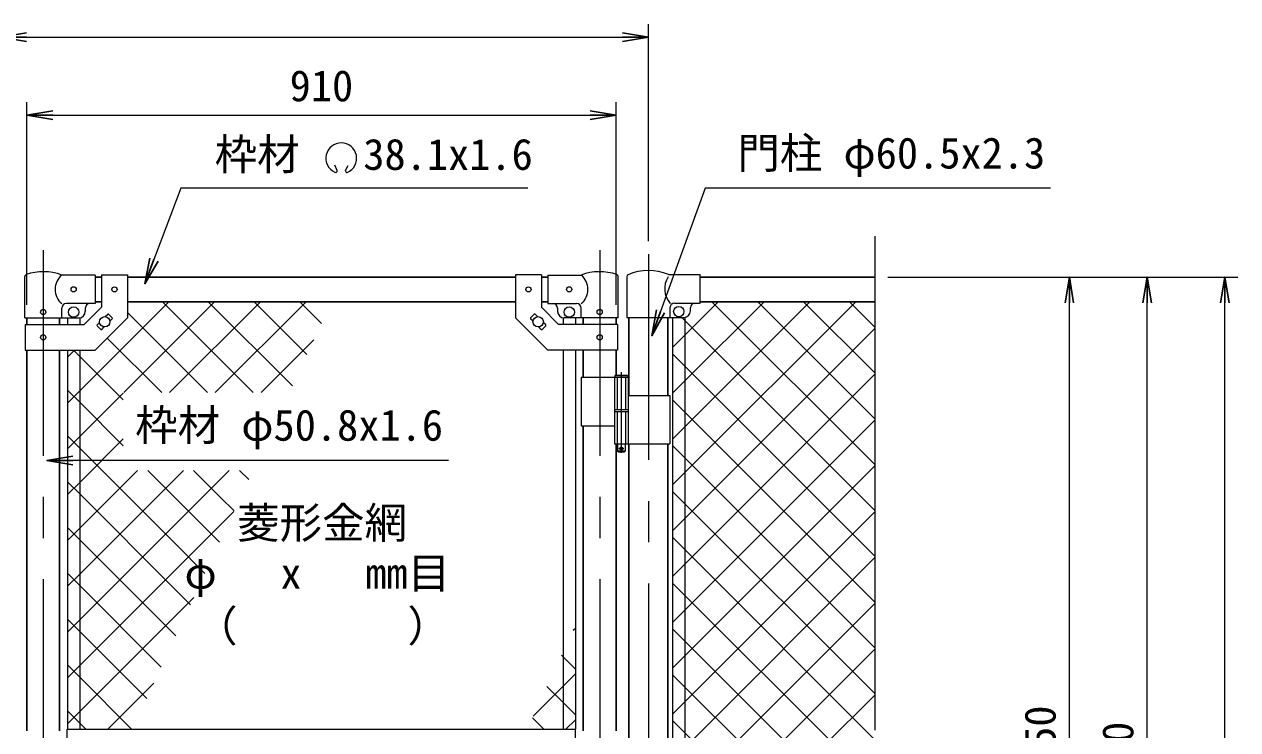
# Model space of a CAD drawing. Units: millimetres, scale not verified. Extents: x -4200 to 4200, y -2970 to 2970.
# Drawn here: x -2565 to -692, y 263 to 1351 of the extents above; entities that cross this region are included whole.
import ezdxf
from ezdxf.enums import TextEntityAlignment as Align

# ---------------------------------------------------------------- set-up
doc = ezdxf.new("R2010")
doc.units = ezdxf.units.MM
doc.header["$LTSCALE"] = 10
doc.linetypes.add('DASHED', pattern=[7.5, 6, -1.5])
doc.linetypes.add('USER1', pattern=[50.8, 31.75, -6.35, 6.35, -6.35])
for name, color, linetype, lineweight in [('0-1_D-BMK', 2, 'USER1', 13), ('0-2_D-STR1', 1, 'Continuous', 25), ('0-3_D-STR3', 3, 'Continuous', 13), ('0-7_D-STR-DIM', 7, 'Continuous', 13), ('0-A_D-STR-TXT', 7, 'Continuous', 13), ('0-B_D-STR2', 7, 'Continuous', 13)]:
    doc.layers.add(name, color=color, linetype=linetype, lineweight=lineweight)
doc.layers.add('0-8_0', color=7, linetype='Continuous')
doc.styles.add('ＭＳ ゴシック', font='')
doc.styles.get('ＭＳ ゴシック').set_extended_font_data('MS Gothic')

# ---------------------------------------------------------------- blocks, each defined once
blk = doc.blocks.new('_Open')
at = {"layer": '0-8_0'}
blk.add_line((-10, 1.667), (0, 0), dxfattribs=at)
blk.add_lwpolyline([(-10, -1.667), (0, 0), (-10, 0)], dxfattribs=at)

msp = doc.modelspace()

# ---------------------------------------------------------------- linework, layer by layer
at = {"layer": '0-1_D-BMK'}
for p, q in [((-2535.9, 1003.1), (-2535.9, -535.29)), ((-1676.7, 1003.1), (-1676.7, -535.29)), ((-1601.55, 996.61), (-1601.55, -799.21)), ((-1643.28, 814.79), (-1643.28, 689.9)), ((-1646.9, 696.87), (-1639.65, 696.87))]:
    msp.add_line(p, q, dxfattribs=at)
at = {"layer": '0-2_D-STR1'}
for p, q in [((-2455.9, 961.37), (-2445.9, 961.37)), ((-2405.9, 961.37), (-1806.7, 961.37)), ((-1766.7, 961.37), (-1756.7, 961.37)), ((-1521.55, 961.37), (-1251.55, 961.37)), ((-2455.9, 923.37), (-2445.9, 923.37)), ((-2405.9, 923.37), (-1806.7, 923.37)), ((-1766.7, 923.37), (-1756.7, 923.37)), ((-1521.55, 923.37), (-1251.55, 923.37)), ((-2561.3, 898.37), (-2561.3, 888.32)), ((-2510.5, 898.37), (-2510.5, 888.32)), ((-1702.1, 898.37), (-1702.1, 888.32)), ((-1651.3, 898.37), (-1651.3, 888.32)), ((-1631.8, 899.07), (-1631.8, 778.87)), ((-1571.3, 899.07), (-1571.3, 778.87)), ((-2561.3, 848.32), (-2561.3, 261.37)), ((-2510.5, 848.32), (-2510.5, 261.37)), ((-1702.1, 848.32), (-1702.1, 806.87)), ((-1651.3, 848.32), (-1651.3, 809.87)), ((-1702.1, 731.87), (-1702.1, 261.37)), ((-1651.3, 703.87), (-1651.3, 261.37)), ((-1631.8, 703.87), (-1631.8, 246.87)), ((-1571.3, 703.87), (-1571.3, 246.87))]:
    msp.add_line(p, q, dxfattribs=at)
at = {"layer": '0-3_D-STR3'}
for p, q in [((-2564.45, 898.37), (-2564.45, 962.06)), ((-2455.9, 964.37), (-2507.35, 964.37)), ((-2455.9, 964.37), (-2455.9, 920.37)), ((-2445.9, 964.57), (-2445.9, 914.89)), ((-2445.9, 964.57), (-2405.9, 964.57)), ((-2405.9, 964.57), (-2405.9, 898.32)), ((-1806.7, 964.57), (-1806.7, 898.32)), ((-1766.7, 964.57), (-1806.7, 964.57)), ((-1766.7, 964.57), (-1766.7, 914.89)), ((-1756.7, 964.37), (-1705.25, 964.37)), ((-1756.7, 964.37), (-1756.7, 920.37)), ((-1648.15, 898.37), (-1648.15, 962.06)), ((-1634.95, 961.92), (-1634.95, 899.07)), ((-1570.41, 965.07), (-1521.55, 965.07)), ((-1521.55, 921.07), (-1521.55, 965.07)), ((-2455.9, 920.37), (-2500.35, 920.37)), ((-1756.7, 920.37), (-1712.25, 920.37)), ((-1561.15, 921.07), (-1521.55, 921.07)), ((-2507.35, 898.37), (-2507.35, 913.37)), ((-2472.46, 888.32), (-2445.9, 914.89)), ((-2470.9, 913.37), (-2470.9, 908.37)), ((-2440.02, 900.27), (-2436.3, 903.98)), ((-2434.89, 903.98), (-2429.23, 898.33)), ((-1777.71, 903.98), (-1783.36, 898.33)), ((-1772.58, 900.27), (-1776.29, 903.98)), ((-1740.13, 888.32), (-1766.7, 914.89)), ((-1741.7, 913.37), (-1741.7, 908.37)), ((-1705.25, 898.37), (-1705.25, 913.37)), ((-1568.15, 914.07), (-1568.15, 899.07)), ((-1536.55, 909.07), (-1536.55, 914.07)), ((-2564.45, 898.37), (-2507.35, 898.37)), ((-2563.6, 888.32), (-2472.46, 888.32)), ((-2563.6, 888.32), (-2563.6, 848.32)), ((-2507.35, 898.37), (-2480.9, 898.37)), ((-2498.4, 898.37), (-2498.4, 888.32)), ((-2479.4, 898.37), (-2479.4, 888.32)), ((-2452.56, 887.72), (-2448.85, 891.44)), ((-2452.56, 886.31), (-2446.91, 880.65)), ((-2445.49, 880.65), (-2441.78, 884.37)), ((-2432.94, 893.2), (-2429.23, 896.91)), ((-1779.65, 893.2), (-1783.36, 896.91)), ((-1767.1, 880.65), (-1770.82, 884.37)), ((-1760.03, 886.31), (-1765.69, 880.65)), ((-1760.03, 887.72), (-1763.74, 891.44)), ((-1649, 888.32), (-1740.13, 888.32)), ((-1733.2, 898.37), (-1733.2, 888.32)), ((-1705.25, 898.37), (-1731.7, 898.37)), ((-1714.2, 898.37), (-1714.2, 888.32)), ((-1648.15, 898.37), (-1705.25, 898.37)), ((-1649, 888.32), (-1649, 848.32)), ((-1634.95, 899.07), (-1546.55, 899.07)), ((-1564.05, 899.07), (-1564.05, 246.87)), ((-1545.05, 899.07), (-1545.05, 246.87)), ((-2498.4, 848.32), (-2498.4, 263.87)), ((-2479.4, 848.32), (-2479.4, 263.87)), ((-1733.2, 848.32), (-1733.2, 263.87)), ((-1714.2, 848.32), (-1714.2, 263.87)), ((-1705.25, 806.87), (-1705.25, 731.87)), ((-1705.25, 806.87), (-1632.48, 806.87)), ((-1654.08, 806.87), (-1654.08, 756.87)), ((-1633.28, 808.87), (-1653.28, 808.87)), ((-1652.28, 809.87), (-1634.28, 809.87)), ((-1633.28, 808.87), (-1634.28, 809.87)), ((-1633.28, 808.87), (-1633.28, 806.87)), ((-1632.48, 806.87), (-1632.48, 756.87)), ((-1632.48, 778.87), (-1568.25, 778.87)), ((-1568.25, 778.87), (-1568.25, 703.87)), ((-1654.08, 756.87), (-1632.48, 756.87)), ((-1654.08, 753.87), (-1632.48, 753.87)), ((-1654.08, 753.87), (-1654.08, 703.87)), ((-1653.78, 756.87), (-1653.78, 753.87)), ((-1653.78, 753.87), (-1632.78, 753.87)), ((-1632.78, 756.87), (-1632.78, 753.87)), ((-1632.48, 753.87), (-1632.48, 703.87)), ((-1705.25, 731.87), (-1654.3, 731.87)), ((-1654.08, 703.87), (-1568.25, 703.87)), ((-1649.28, 703.87), (-1649.28, 692.87)), ((-1648.28, 691.87), (-1649.28, 692.87)), ((-1648.28, 691.87), (-1638.28, 691.87)), ((-1638.28, 691.87), (-1637.28, 692.87)), ((-2498.8, 263.87), (-1713.8, 263.87)), ((-2498.8, 242.87), (-2498.8, 263.87)), ((-1713.8, 208.87), (-1713.8, 263.87))]:
    msp.add_line(p, q, dxfattribs=at)
at = {"layer": '0-3_D-STR3', "linetype": 'DASHED'}
for p, q in [((-1649.58, 806.87), (-1649.58, 756.87)), ((-1636.98, 806.87), (-1636.98, 756.87)), ((-1649.58, 753.87), (-1649.58, 703.87)), ((-1636.98, 753.87), (-1636.98, 703.87))]:
    msp.add_line(p, q, dxfattribs=at)
at = {"layer": '0-3_D-STR3'}
for points in [[(-2563.6, 848.32), (-2455.9, 848.32), (-2405.9, 898.32)], [(-1649, 848.32), (-1756.7, 848.32), (-1806.7, 898.32)], [(-1652.28, 809.87), (-1653.28, 808.87), (-1653.28, 806.87)], [(-1637.28, 703.87), (-1637.28, 692.87), (-1649.28, 692.87)]]:
    msp.add_lwpolyline(points, dxfattribs=at)
for centre, radius in [((-2488.9, 942.37), 4), ((-2425.9, 942.32), 4), ((-1786.7, 942.32), 4), ((-1723.7, 942.37), 4), ((-2535.9, 907.37), 4), ((-2488.9, 907.37), 8), ((-2440.9, 892.32), 8), ((-1771.7, 892.32), 8), ((-1723.7, 907.37), 8), ((-1676.7, 907.37), 4), ((-1554.55, 908.07), 8), ((-2535.9, 868.32), 4), ((-1676.7, 868.32), 4), ((-1643.28, 696.87), 2.5)]:
    msp.add_circle(centre, radius, dxfattribs=at)
for centre, radius, start, end in [((-2561.15, 962.06), 3.3, 109.22051, 180), ((-2535.9, 889.64), 80, 69.0916, 109.22051), ((-2489.15, 942.37), 28.55, 129.59418, 230.40582), ((-1676.7, 889.64), 80, 70.77949, 110.9084), ((-1723.44, 942.37), 28.55, 309.59418, 50.40582), ((-1651.45, 962.06), 3.3, 0, 70.77949), ((-1631.65, 961.92), 3.3, 113.10629, 180), ((-1601.55, 891.37), 80, 67.09875, 113.10629), ((-1543.02, 943.12), 33.4, 146.35914, 222.2959), ((-2500.35, 913.37), 7, 90, 180), ((-2463.9, 913.37), 7, 90, 180), ((-1748.7, 913.37), 7, 0, 90), ((-1712.25, 913.37), 7, 0, 90), ((-1561.15, 914.07), 7, 90, 180), ((-1529.55, 914.07), 7, 90, 180), ((-2480.9, 908.37), 10, 270, 0), ((-2435.59, 903.28), 1, 45, 135), ((-1777, 903.28), 1, 45, 135), ((-1731.7, 908.37), 10, 180, 270), ((-1546.55, 909.07), 10, 270, 0), ((-2451.86, 887.01), 1, 135, 225), ((-2446.2, 881.36), 1, 225, 315), ((-2429.94, 897.62), 1, 315, 45), ((-1782.66, 897.62), 1, 135, 225), ((-1766.39, 881.36), 1, 225, 315), ((-1760.74, 887.01), 1, 315, 45)]:
    msp.add_arc(centre, radius, start, end, dxfattribs=at)
at = {"layer": '0-7_D-STR-DIM'}
for p, q in [((-1601.55, 1016.61), (-1601.55, 1351.37)), ((-2561.55, 1331.37), (-1641.55, 1331.37)), ((-2561.3, 918.37), (-2561.3, 1231.37)), ((-1651.3, 918.37), (-1651.3, 1231.37)), ((-2521.3, 1211.37), (-1691.3, 1211.37)), ((-1251.55, 262.02), (-1251.55, 1024.37)), ((-1231.55, 961.37), (-931.55, 961.37)), ((-1231.55, 961.37), (-811.55, 961.37)), ((-1231.55, 961.37), (-691.55, 961.37)), ((-951.55, -448.63), (-951.55, 921.37)), ((-831.55, -498.63), (-831.55, 921.37)), ((-711.55, -748.63), (-711.55, 921.37))]:
    msp.add_line(p, q, dxfattribs=at)
at = {"layer": '0-A_D-STR-TXT'}
for p, q in [((-2082.01, 1125.75), (-2085.84, 1133.96)), ((-2069.42, 1125.74), (-2064.9, 1133.58))]:
    msp.add_line(p, q, dxfattribs=at)
for points in [[(-1787.47, 1098.46), (-2323.67, 1098.46), (-2378.23, 952.8)], [(-980.65, 1098.46), (-1513.81, 1098.46), (-1595.74, 872.73)], [(-1910.16, 678.29), (-2330.99, 678.29), (-2528.14, 678.29)]]:
    msp.add_lwpolyline(points, dxfattribs=at)
for centre, radius, start, end in [((-2075.72, 1144.63), 23.75, 292.92895, 245.65759), ((-2084.47, 1125.29), 2.5, 245.55066, 10.6575), ((-2066.97, 1125.28), 2.5, 169.34241, 276.63708)]:
    msp.add_arc(centre, radius, start, end, dxfattribs=at)
at = {"layer": '0-B_D-STR2'}
for p, q in [((-2411.65, 783.07), (-2271.35, 923.37)), ((-2211.54, 783.07), (-2351.84, 923.37)), ((-2340.94, 783.07), (-2200.64, 923.37)), ((-2151.2, 793.44), (-2281.13, 923.37)), ((-2270.23, 783.07), (-2129.93, 923.37)), ((-2128.72, 841.67), (-2210.42, 923.37)), ((-2106.23, 889.89), (-2139.71, 923.37)), ((-1545.05, 871.86), (-1493.54, 923.37)), ((-1545.05, 801.15), (-1422.83, 923.37)), ((-1545.05, 730.44), (-1352.12, 923.37)), ((-1545.05, 659.73), (-1281.41, 923.37)), ((-1251.55, 671.6), (-1503.31, 923.37)), ((-1251.55, 742.31), (-1432.6, 923.37)), ((-1251.55, 813.02), (-1361.89, 923.37)), ((-1251.55, 883.74), (-1291.18, 923.37)), ((-2282.25, 783.07), (-2405.9, 906.71)), ((-1545.05, 589.02), (-1251.55, 882.52)), ((-2352.96, 783.07), (-2437.05, 867.16)), ((-2199.52, 783.07), (-2118.05, 864.54)), ((-1564.05, 852.86), (-1545.05, 871.86)), ((-2498.4, 837.75), (-2487.83, 848.32)), ((-1545.05, 823.68), (-1564.05, 842.68)), ((-1251.55, 530.18), (-1545.05, 823.68)), ((-1545.05, 518.31), (-1251.55, 811.81)), ((-1564.05, 782.15), (-1545.05, 801.15)), ((-2479.4, 715.33), (-2412.45, 782.28)), ((-1545.05, 752.97), (-1564.05, 771.97)), ((-1251.55, 459.47), (-1545.05, 752.97)), ((-1545.05, 447.59), (-1251.55, 741.09)), ((-2479.4, 697.37), (-2498.4, 716.37)), ((-2498.4, 696.33), (-2479.4, 715.33)), ((-1564.05, 711.44), (-1545.05, 730.44)), ((-2479.4, 644.62), (-2412.45, 711.57)), ((-2331.55, 549.52), (-2479.4, 697.37)), ((-1545.05, 682.26), (-1564.05, 701.26)), ((-1251.55, 388.76), (-1545.05, 682.26)), ((-2218.66, 648.77), (-2232.96, 663.07)), ((-1564.05, 640.73), (-1545.05, 659.73)), ((-1545.05, 376.88), (-1251.55, 670.38)), ((-2479.4, 626.66), (-2498.4, 645.66)), ((-2498.4, 625.62), (-2479.4, 644.62)), ((-2331.55, 478.81), (-2479.4, 626.66)), ((-1545.05, 611.55), (-1564.05, 630.55)), ((-1251.55, 318.05), (-1545.05, 611.55)), ((-1545.05, 306.17), (-1251.55, 599.67)), ((-2331.55, 509.62), (-2241.62, 599.55)), ((-1564.05, 570.02), (-1545.05, 589.02)), ((-2479.4, 555.95), (-2498.4, 574.95)), ((-2331.55, 408.1), (-2479.4, 555.95)), ((-2286.13, 504.1), (-2331.55, 549.52)), ((-1533.64, 246.87), (-1251.55, 528.96)), ((-2479.4, 361.77), (-2331.55, 509.62)), ((-1564.05, 499.31), (-1545.05, 518.31)), ((-2479.4, 485.24), (-2498.4, 504.24)), ((-1545.05, 470.13), (-1564.05, 489.13)), ((-2353.59, 359.43), (-2479.4, 485.24)), ((-2308.61, 455.88), (-2331.55, 478.81)), ((-1311.28, 236.37), (-1545.05, 470.13)), ((-2331.55, 438.91), (-2303.4, 467.06)), ((-1473.43, 236.37), (-1251.55, 458.25)), ((-2479.4, 414.53), (-2498.4, 433.53)), ((-2479.4, 291.06), (-2331.55, 438.91)), ((-1564.05, 428.59), (-1545.05, 447.59)), ((-2376.07, 311.21), (-2479.4, 414.53)), ((-1717.67, 416.39), (-1714.2, 419.87)), ((-1545.05, 399.42), (-1564.05, 418.42)), ((-2331.1, 407.65), (-2331.55, 408.1)), ((-1382, 236.37), (-1545.05, 399.42)), ((-1733.2, 375.44), (-1735.63, 377.87)), ((-1714.2, 356.44), (-1733.2, 375.44)), ((-1564.05, 357.88), (-1545.05, 376.88)), ((-1402.72, 236.37), (-1251.55, 387.54)), ((-2479.4, 343.82), (-2498.4, 362.82)), ((-2498.4, 342.77), (-2479.4, 361.77)), ((-2399.44, 263.87), (-2479.4, 343.82)), ((-1545.05, 328.71), (-1564.05, 347.71)), ((-2435.88, 263.87), (-2365.18, 334.57)), ((-1733.2, 304.73), (-1758.12, 329.65)), ((-1452.71, 236.37), (-1545.05, 328.71)), ((-1714.2, 285.73), (-1733.2, 304.73)), ((-1564.05, 287.17), (-1545.05, 306.17)), ((-1332.01, 236.37), (-1251.55, 316.83)), ((-2479.4, 273.11), (-2498.4, 292.11)), ((-2498.4, 272.06), (-2479.4, 291.06)), ((-1763.05, 263.87), (-1780.61, 281.43)), ((-2470.16, 263.87), (-2479.4, 273.11)), ((-1728.77, 263.87), (-1714.2, 278.44))]:
    msp.add_line(p, q, dxfattribs=at)
for points in [[(-2498.4, 767.04), (-2479.4, 786.04), (-2342.07, 923.37)], [(-1251.55, 600.89), (-1545.05, 894.39), (-1549.72, 899.07)], [(-2412.45, 771.84), (-2479.4, 838.79), (-2488.92, 848.32)], [(-2412.45, 701.13), (-2479.4, 768.08), (-2498.4, 787.08)], [(-2498.4, 554.9), (-2479.4, 573.9), (-2390.23, 663.07)], [(-2498.4, 484.19), (-2479.4, 503.19), (-2319.52, 663.07)], [(-2498.4, 413.48), (-2479.4, 432.48), (-2331.55, 580.33), (-2290.51, 621.37), (-2248.81, 663.07)], [(-2263.64, 552.33), (-2331.55, 620.23), (-2374.38, 663.07)], [(-2241.15, 600.55), (-2261.97, 621.37), (-2303.67, 663.07)], [(-1243.5, 239.3), (-1545.05, 540.84), (-1564.05, 559.84)], [(-1779.46, 283.89), (-1733.2, 330.16), (-1714.2, 349.16)], [(-1533.92, 246.87), (-1545.05, 258), (-1564.05, 277)]]:
    msp.add_lwpolyline(points, dxfattribs=at)

# ---------------------------------------------------------------- block references
at = {"layer": '0-7_D-STR-DIM', "xscale": 4, "yscale": 4}
for p, rotation in [((-2601.55, 1331.37), 180), ((-2561.3, 1211.37), 180), ((-951.55, 961.37), 90), ((-831.55, 961.37), 90), ((-711.55, 961.37), 90)]:
    msp.add_blockref('_Open', p, dxfattribs=dict(at, rotation=rotation))
for p in [(-1601.55, 1331.37), (-1651.3, 1211.37)]:
    msp.add_blockref('_Open', p, dxfattribs=at)
at = {"layer": '0-A_D-STR-TXT', "xscale": 4, "yscale": 4}
for p, rotation in [((-2378.93, 950.93), 249.46512), ((-1596.42, 870.85), 250.05227), ((-2530.14, 678.29), 180)]:
    msp.add_blockref('_Open', p, dxfattribs=dict(at, rotation=rotation))

# ---------------------------------------------------------------- texts
at = {"layer": '0-7_D-STR-DIM', "style": 'ＭＳ ゴシック'}
msp.add_text('910', height=48.09, dxfattribs=at).set_placement((-2155.42, 1218.12), align=Align.BOTTOM_LEFT)
for s, p in [('1450', (-958.29, 169.47)), ('1500', (-838.29, 144.47))]:
    msp.add_text(s, height=48.09, rotation=90, dxfattribs=at).set_placement(p, align=Align.BOTTOM_LEFT)
at = {"layer": '0-A_D-STR-TXT', "style": 'ＭＳ ゴシック'}
for s, p in [('枠材 \u300038.1x1.6', (-2271.22, 1112.32)), ('門柱 φ60.5x2.3', (-1464.15, 1114.35)), ('枠材 φ50.8x1.6', (-2393.92, 694.43)), ('菱形金網', (-2236.5, 543.77)), ('φ\u3000 x\u3000 mm目', (-2317.71, 466.18)), ('（\u3000\u3000\u3000\u3000）', (-2301.47, 384.53))]:
    msp.add_text(s, height=48.09, dxfattribs=at).set_placement(p, align=Align.BOTTOM_LEFT)

doc.saveas('drawing.dxf')
